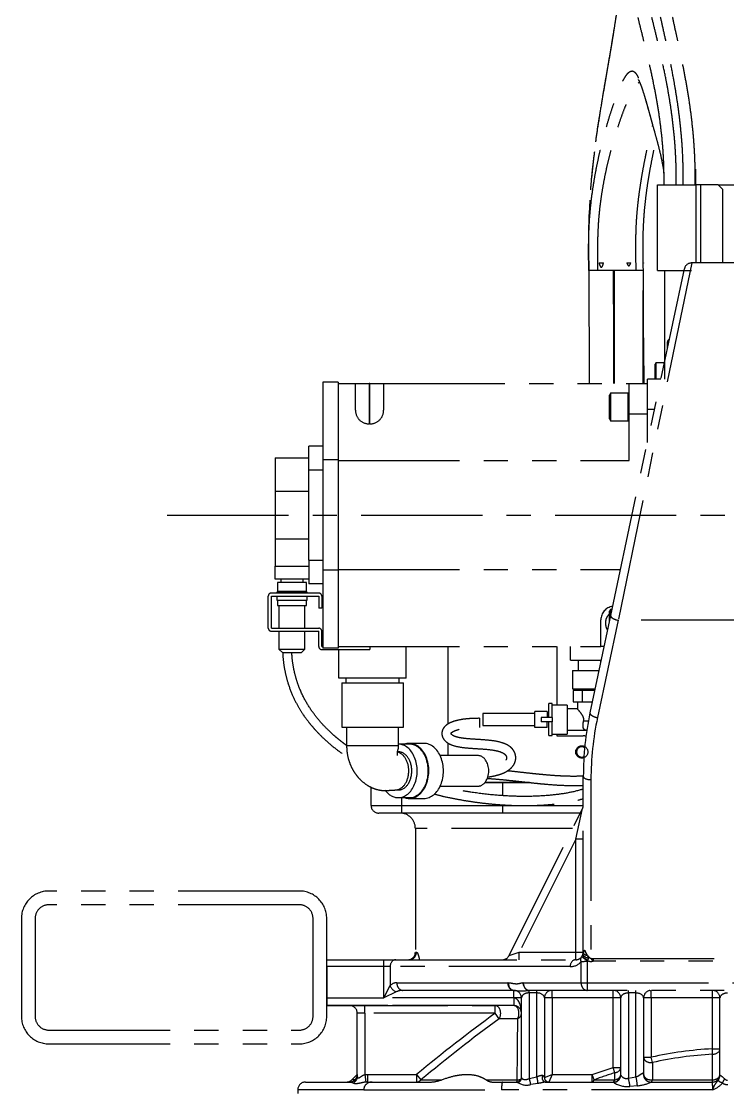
# Model space of a CAD drawing. Extents: x -2384 to 29887, y -2542 to 22350.
# Drawn here: x 4330 to 4793, y 1285 to 1986 of the extents above; entities that cross this region are included whole.
import ezdxf

# ---------------------------------------------------------------- set-up
doc = ezdxf.new("R2010")
doc.units = 0
doc.header["$LTSCALE"] = 63.5
doc.header["$MEASUREMENT"] = 0
doc.linetypes.add('CENTER', pattern=[2, 1.25, -0.25, 0.25, -0.25])
doc.linetypes.add('PHANTOM', pattern=[2.5, 1.25, -0.25, 0.25, -0.25, 0.25, -0.25])
doc.layers.add('2', color=2, linetype='CENTER')
doc.layers.add('4', color=6, linetype='PHANTOM')

# ---------------------------------------------------------------- blocks, each defined once
blk = doc.blocks.new('r2000ibSolutionArm-ev')
at = {"layer": '2'}
blk.add_line((-369.49, 670), (524.32, 670), dxfattribs=at)
at = {"layer": '4'}
for p, q in [((-48.4, 830), (-48.4, 886)), ((-48.4, 886), (-23.2, 886)), ((-23.2, 835), (-23.2, 886)), ((-20, 886), (-23.2, 886)), ((-8.7, 886), (-20, 886)), ((-20, 835), (-20, 886)), ((-5.7, 883), (-8.7, 886)), ((-8.7, 886), (15.3, 886)), ((-5.7, 835), (-5.7, 883)), ((-86.7, 835), (-83.77, 835)), ((-25.95, 835), (-74.18, 601.18)), ((-68.51, 835), (-65.95, 835)), ((-25, 835), (-25.95, 835)), ((20.19, 835), (-25, 835)), ((26, 835), (-20, 835)), ((-87.41, 830), (-93.41, 830)), ((-62.41, 830), (-87.41, 830)), ((-79.07, 604.31), (-30.84, 831.04)), ((-57.67, 830), (-62.41, 830)), ((-48.4, 830), (-26.14, 830)), ((-42, 783), (-42, 778.58)), ((-49.5, 769.5), (-50, 768.63)), ((-50, 759), (-50, 768.63)), ((-43.93, 769.5), (-49.5, 769.5)), ((-49.5, 769.5), (-49.5, 759)), ((-267.5, 757), (-267.5, 706.04)), ((-257.5, 757), (-267.5, 757)), ((-257.5, 757), (-257.5, 706.04)), ((-55, 739), (-55, 759)), ((-46.17, 759), (-55, 759)), ((-257.5, 756), (-246.25, 756)), ((-246.25, 756), (-237.25, 756)), ((-246.25, 738.62), (-246.25, 756)), ((-236.75, 756), (-237.25, 756)), ((-237.25, 756), (-237.25, 729.62)), ((-236.75, 756), (-227.75, 756)), ((-236.75, 729.62), (-236.75, 756)), ((-227.75, 756), (-67, 756)), ((-227.75, 756), (-227.75, 738.62)), ((-79.1, 749.71), (-79.8, 748.5)), ((-67.8, 749.71), (-79.1, 749.71)), ((-79.1, 749.71), (-79.1, 731.71)), ((-67, 749.71), (-67.8, 749.71)), ((-67.8, 749.71), (-67.8, 731.71)), ((-67.8, 749.71), (-67.8, 731.71)), ((-67, 736), (-67, 756)), ((-67, 756), (-55, 756)), ((-79.8, 732.92), (-79.8, 748.5)), ((-67, 705.62), (-67, 736)), ((-55, 736), (-67, 736)), ((-55, 717.46), (-55, 739)), ((-50.42, 739), (-55, 739)), ((-236.75, 729.62), (-237.25, 729.62)), ((-79.8, 732.92), (-79.1, 731.71)), ((-79.1, 731.71), (-67.8, 731.71)), ((-67.8, 731.71), (-67, 731.71)), ((-276.8, 699.5), (-276.8, 715)), ((-267.5, 715), (-276.8, 715)), ((-298.8, 707.5), (-298.8, 685.53)), ((-298.8, 707.5), (-276.8, 707.5)), ((-257.5, 706.04), (-267.5, 706.04)), ((-267.5, 706.04), (-267.5, 633.96)), ((-257.5, 706.04), (-257.5, 633.96)), ((-257.5, 705.62), (-67, 705.62)), ((-276.8, 640.5), (-276.8, 699.5)), ((-276.8, 699.5), (-267.5, 699.5)), ((-298.8, 685.53), (-298.8, 654.47)), ((-298.8, 685.53), (-276.8, 685.53)), ((-298.8, 654.47), (-298.8, 636.5)), ((-298.8, 654.47), (-276.8, 654.47)), ((-276.8, 640.5), (-276.8, 625)), ((-276.8, 640.5), (-267.5, 640.5)), ((-298.8, 628), (-298.8, 636.5)), ((-298.8, 636.5), (-276.8, 636.5)), ((-257.5, 633.96), (-267.5, 633.96)), ((-267.5, 633.96), (-267.5, 583)), ((-257.5, 634.38), (-72.67, 634.38)), ((-257.5, 633.96), (-257.5, 583)), ((-276.8, 628), (-298.8, 628)), ((-278.3, 625.8), (-297.3, 625.8)), ((-297.3, 625.8), (-297.3, 620)), ((-295.2, 628), (-295.2, 625.8)), ((-280.4, 625.8), (-280.4, 628)), ((-278.3, 620), (-278.3, 625.8)), ((-267.5, 625), (-276.8, 625)), ((-303.3, 596), (-303.3, 617)), ((-301.3, 619), (-270.3, 619)), ((-301.3, 617), (-270.3, 617)), ((-301.3, 596), (-301.3, 617)), ((-297.45, 619.85), (-297.8, 619)), ((-297.8, 617), (-297.8, 614.3)), ((-297.45, 619.85), (-278.15, 619.85)), ((-278.3, 620), (-297.3, 620)), ((-277.8, 619), (-278.15, 619.85)), ((-277.8, 614.3), (-277.8, 617)), ((-270.3, 617), (-270.3, 609)), ((-268.3, 617), (-268.3, 609)), ((-297.8, 614.3), (-277.8, 614.3)), ((-297.3, 614.3), (-297.3, 610.8)), ((-297.3, 610.8), (-278.3, 610.8)), ((-296.3, 610.8), (-296.3, 596)), ((-279.3, 596), (-279.3, 610.8)), ((-278.3, 610.8), (-278.3, 614.3)), ((-268.3, 609), (-270.3, 609)), ((-92.62, 540.57), (-79.07, 604.31)), ((-79.1, 608.29), (-79.8, 607.08)), ((-79.8, 600.87), (-79.8, 607.08)), ((-78.22, 608.29), (-79.1, 608.29)), ((-79.1, 608.29), (-79.1, 604.16)), ((-301.3, 596), (-270.3, 596)), ((-74.18, 601.18), (-87.73, 537.45)), ((-85.5, 584), (-85.5, 601.38)), ((20.19, 601.18), (-74.18, 601.18)), ((-301.3, 594), (-270.3, 594)), ((-296.3, 594), (-296.3, 582.3)), ((-279.3, 582.3), (-279.3, 594)), ((-270.3, 584), (-270.3, 594)), ((-268.3, 584), (-268.3, 594)), ((-296.3, 582.3), (-279.3, 582.3)), ((-296.3, 582.3), (-293.8, 579.8)), ((-281.8, 579.8), (-279.3, 582.3)), ((-268.3, 584), (-267.5, 584)), ((-268.3, 582), (-236.83, 582)), ((-257.5, 583), (-267.5, 583)), ((-257.5, 584), (-85.5, 584)), ((-257, 563.3), (-257, 582)), ((-236.83, 584), (-236.83, 582)), ((-213, 563.3), (-213, 584)), ((-185.62, 584), (-185.62, 533.3)), ((-114.38, 584), (-114.38, 545.7)), ((-105.5, 575), (-105.5, 584)), ((-83.39, 584), (-85.5, 584)), ((-281.8, 579.8), (-293.8, 579.8)), ((-105.5, 575), (-85.3, 575)), ((-100.4, 575), (-100.4, 568.3)), ((-85.6, 573.6), (-85.3, 575)), ((-85.6, 573.6), (-85.6, 575)), ((-104, 568.3), (-86.73, 568.3)), ((-104, 568.3), (-104, 556.2)), ((-213, 563.3), (-257, 563.3)), ((-255.25, 560.3), (-214.75, 560.3)), ((-255.25, 560.3), (-255.25, 531.3)), ((-252.46, 563.3), (-252.46, 560.3)), ((-217.54, 560.3), (-217.54, 563.3)), ((-214.75, 531.3), (-214.75, 560.3)), ((-104, 556.2), (-89.3, 556.2)), ((-97.8, 555.2), (-103.6, 555.2)), ((-103.6, 555.2), (-103.6, 547.8)), ((-98.9, 556.2), (-98.9, 555.2)), ((-89.51, 555.2), (-97.8, 555.2)), ((-97.8, 555.2), (-97.8, 547.8)), ((-119.5, 537.6), (-119.5, 546.6)), ((-117.5, 546.6), (-119.5, 546.6)), ((-117.5, 537.6), (-117.5, 546.6)), ((-103.6, 547.8), (-97.8, 547.8)), ((-100.9, 547.8), (-100.9, 543.2)), ((-97.8, 547.8), (-91.09, 547.8)), ((-162.7, 540.2), (-162.7, 532.2)), ((-128.7, 540.2), (-162.7, 540.2)), ((-120.7, 541.4), (-128.7, 541.4)), ((-128.7, 531), (-128.7, 541.4)), ((-120.7, 541.4), (-120.7, 537.6)), ((-107.5, 545.7), (-117.5, 545.7)), ((-107.5, 545.7), (-107.5, 526.7)), ((-100.9, 543.2), (-107.5, 543.2)), ((-165, 537), (-165, 531)), ((-162.7, 532.2), (-128.7, 532.2)), ((-117.5, 537.6), (-124.7, 537.6)), ((-124.7, 537.6), (-124.7, 534.8)), ((-117.5, 534.8), (-124.7, 534.8)), ((-120.7, 531), (-120.7, 534.8)), ((-119.5, 525.8), (-119.5, 534.8)), ((-117.5, 537.6), (-117.5, 534.8)), ((-117.5, 525.8), (-117.5, 534.8)), ((-93.69, 535.2), (-96.8, 535.2)), ((-255.25, 531.3), (-214.75, 531.3)), ((-252, 531.3), (-252, 519.1)), ((-218, 519.1), (-218, 531.3)), ((-120.7, 531), (-128.7, 531)), ((-119.5, 525.8), (-117.5, 525.8)), ((-117.5, 526.7), (-107.5, 526.7)), ((-114.38, 526.7), (-114.38, 525.5)), ((-114.38, 525.5), (-97, 525.5)), ((-107.5, 529.2), (-94.9, 529.2)), ((-94.7, 529.2), (-94.9, 529.2)), ((-218, 519.1), (-252, 519.1)), ((-210.89, 520.1), (-218, 520.1)), ((-201.34, 520.6), (-210.89, 520.6)), ((-185.62, 520.85), (-185.62, 512.6)), ((-218.17, 515.1), (-218.63, 515.1)), ((-165.99, 512.6), (-190.76, 512.6)), ((-97, 490), (-97, 498.97)), ((-97, 384), (-97, 498.97)), ((-236, 480), (-236, 491.93)), ((-190.76, 492.6), (-165.99, 492.6)), ((-150, 495), (-161.39, 495)), ((-161.39, 495), (-132.35, 495)), ((-150, 495), (-150, 486.49)), ((-132.28, 495), (-150, 495)), ((-92, 496.88), (-92, 379.99)), ((-220.15, 490.1), (-218.17, 490.1)), ((-218.17, 485.1), (-210.89, 485.1)), ((-216, 485.1), (-216, 480)), ((-210.89, 484.6), (-201.34, 484.6)), ((-236, 480), (-216, 480)), ((-216, 480), (-150, 480)), ((-216, 480), (-216, 475)), ((-150, 480.39), (-150, 480)), ((-150, 480), (-141.65, 480)), ((-150, 480), (-150, 475)), ((-145.62, 381.76), (-97.53, 477.94)), ((-129.98, 480), (-97, 480)), ((-102, 457.82), (-97.53, 477.94)), ((-216, 475), (-231, 475)), ((-150, 475), (-216, 475)), ((-99, 475), (-150, 475)), ((-207, 465), (-207, 384)), ((-104, 465), (-207, 465)), ((-102, 457.82), (-138.91, 384)), ((-102, 384), (-102, 457.82)), ((-97, 457.82), (-102, 457.82)), ((-283, 424), (-447, 424)), ((-283, 415), (-447, 415)), ((-465, 406), (-465, 342)), ((-456, 406), (-456, 342)), ((-274, 342), (-274, 406)), ((-265, 342), (-265, 406)), ((-265, 379), (-225, 379)), ((-265, 379), (-227.54, 379)), ((-265, 374.5), (-265, 379)), ((-227.54, 379), (-219.87, 379)), ((-227.54, 374.5), (-227.54, 379)), ((-219.87, 379), (-102, 379)), ((-207, 384), (-206.25, 384)), ((-145.62, 381.76), (-138.91, 384)), ((-138.91, 384), (-102, 384)), ((-138.91, 379), (-138.91, 384)), ((-102, 379), (-102, 384)), ((-102, 384), (-97, 384)), ((-94.46, 378.22), (-98.03, 380.96)), ((-94.24, 378.52), (-97.92, 381.11)), ((-97.23, 382.5), (-97.01, 383.61)), ((-94.57, 381.85), (-93.66, 379.96)), ((-94.46, 378.22), (-94.46, 364)), ((-93.66, 379.96), (-93.23, 380.67)), ((-90.65, 379.79), (83, 379.79)), ((-90.65, 379.79), (-90.65, 378.13)), ((-227.54, 374.5), (-265, 374.5)), ((-265, 374.5), (-265, 354)), ((-223.5, 374.5), (-227.54, 374.5)), ((-227.54, 354), (-227.54, 374.5)), ((-223.5, 374.5), (-223.5, 362.07)), ((-105.63, 374.5), (-223.5, 374.5)), ((-98.5, 364), (-98.5, 377.73)), ((83, 378.13), (-90.65, 378.13)), ((-227.54, 354), (-223.5, 362.07)), ((-219.47, 358.04), (-227.54, 354)), ((-219.18, 364), (-146.54, 364)), ((-142.5, 359), (-215.15, 359)), ((-142.5, 354), (-142.5, 359)), ((-136.35, 364), (-98.5, 364)), ((-132.5, 357.31), (-132.5, 359)), ((-132.5, 357.31), (-132.5, 301.31)), ((-127.5, 357.31), (-132.5, 357.31)), ((-94.46, 359), (-132.31, 359)), ((-127.5, 357.31), (-127.5, 359)), ((-127.5, 302.51), (-127.5, 357.31)), ((-117.5, 354), (-117.5, 359)), ((-98.5, 364), (-94.46, 364)), ((-94.46, 364), (90.57, 364)), ((-94.46, 364), (-94.46, 359)), ((90.57, 359), (-94.46, 359)), ((-77.5, 354), (-77.5, 359)), ((-67.5, 357.27), (-67.5, 359)), ((-67.5, 357.27), (-67.5, 301.57)), ((-62.5, 357.27), (-67.5, 357.27)), ((-62.5, 357.27), (-62.5, 359)), ((-62.5, 302.39), (-62.5, 357.27)), ((-52.5, 354), (-52.5, 359)), ((-12.5, 354), (-12.5, 359)), ((-265, 354), (-227.54, 354)), ((-265, 354), (-265, 349)), ((-142.5, 354), (-227.54, 354)), ((-137.5, 354), (-142.5, 354)), ((-142.5, 354), (-142.5, 349)), ((-137.5, 301.67), (-137.5, 354)), ((-122.5, 354), (-122.5, 302)), ((-117.5, 354), (-122.5, 354)), ((-117.5, 354), (-117.5, 304)), ((-77.5, 354), (-117.5, 354)), ((-77.5, 308.62), (-77.5, 354)), ((-72.5, 354), (-77.5, 354)), ((-72.5, 303.5), (-72.5, 354)), ((-57.5, 354), (-57.5, 304)), ((-52.5, 354), (-57.5, 354)), ((-52.5, 354), (-52.5, 315.28)), ((-12.5, 354), (-52.5, 354)), ((-12.5, 320.74), (-12.5, 354)), ((-7.5, 354), (-12.5, 354)), ((-7.5, 303.56), (-7.5, 354)), ((-265, 349), (-137.5, 349)), ((-235, 349), (-265, 349)), ((-142.5, 349), (-265, 349)), ((-245, 302.59), (-245, 344)), ((-240, 344), (-245, 344)), ((-240, 344), (-240, 349)), ((-240, 344), (-240, 303.9)), ((-154.76, 344), (-240, 344)), ((-225, 349), (-235, 349)), ((-225, 349), (-235, 349)), ((-154.76, 344), (-154.76, 349)), ((-152.18, 340.46), (-154.76, 344)), ((-140.12, 340.46), (-152.18, 340.46)), ((-447, 333), (-283, 333)), ((-447, 324), (-283, 324)), ((-57.5, 315.28), (-52.5, 315.28)), ((-51.73, 311.74), (-52.5, 315.28)), ((-12.5, 320.74), (-7.5, 320.74)), ((-12.31, 317.2), (-12.5, 320.74)), ((-91.19, 304), (-77.5, 308.62)), ((-77.5, 308.62), (-72.5, 308.62)), ((-76.39, 305.09), (-77.5, 308.62)), ((-245, 304), (-248.54, 300.46)), ((-245, 303.99), (-245, 302.59)), ((-240, 303.9), (-238.36, 304)), ((-240, 303.9), (-239.4, 298.95)), ((-238.36, 304), (-238.36, 299)), ((-238.36, 304), (-206.19, 304)), ((-206.19, 304), (-206.19, 299)), ((-206.19, 304), (-203.3, 300.46)), ((-137.5, 302), (-137.5, 301.67)), ((-132.5, 301.31), (-127.5, 302.51)), ((-122.5, 302), (-117.5, 304)), ((-117.5, 304), (-119.5, 299)), ((-117.5, 304), (-91.19, 304)), ((-91.19, 299), (-91.19, 304)), ((-89.91, 300.46), (-91.19, 304)), ((-76.41, 300.46), (-76.39, 305.09)), ((-67.5, 301.57), (-62.5, 302.39)), ((-7.5, 304), (-7.5, 303.85)), ((-279, 299), (-249.95, 299)), ((-249.77, 298.99), (-249.95, 299)), ((-247.75, 298.29), (-249.77, 298.99)), ((-246.83, 300.46), (-248.54, 300.46)), ((-238.36, 299), (-239.4, 298.95)), ((-238.36, 299), (-235.25, 299)), ((-235.25, 299), (-197.51, 299)), ((-203.3, 300.46), (-189.67, 300.46)), ((-160.61, 300.46), (-140.5, 300.46)), ((-156.62, 299), (-149.81, 299)), ((-149.99, 299), (-140.5, 299)), ((-140.07, 298.79), (-140.5, 299)), ((-126.72, 298.08), (-131.46, 297.33)), ((-121.56, 299), (-77.5, 299)), ((-89.91, 300.46), (-76.41, 300.46)), ((-77.07, 298.75), (-77.5, 299)), ((-61.57, 296.56), (-66.44, 296.15)), ((-52.5, 299), (-52.65, 299)), ((-52.65, 299), (-12.5, 299)), ((-51.76, 300.46), (-12.32, 300.46)), ((-240.8, 294), (-284, 294)), ((-284, 294), (-284, 291.51)), ((-240.8, 294), (-150.57, 294)), ((-12.28, 294), (-150.57, 294))]:
    blk.add_line(p, q, dxfattribs=at)
blk.add_circle((-98, 515), 4, dxfattribs=at)
for centre, radius, start, end in [((-25.95, 830), 5, 90.54021, 167.99222), ((-40, 783), 2, 109.27254, 180), ((-237.25, 738.62), 9, 180, 270), ((-236.75, 738.62), 9, 270, 0), ((-301.3, 617), 2, 90, 180), ((-301.3, 617), 0.002, 90, 180), ((-270.3, 617), 2, 0, 90), ((-270.3, 617), 0.002, 0, 90), ((-76.5, 601.38), 9, 98.2845, 180), ((-301.3, 596), 2, 180, 270), ((-301.3, 596), 0.002, 180, 270), ((-270.3, 594), 2, 0, 90), ((-270.3, 594), 0.002, 0, 90), ((-268.3, 584), 2, 180, 270), ((-268.3, 584), 0.002, 180, 270), ((103, 498.97), 200, 167.99222, 180), ((103, 496.88), 195, 167.99222, 180), ((-97, 516.5), 9, 78.36486, 90), ((-98, 515), 3.4, 55.57813, 295.18582), ((-231, 480), 5, 180, 270), ((-102, 480.18), 5, 333.43495, 0), ((-217, 465), 10, 0, 90), ((-447, 406), 18, 90, 180), ((-283, 406), 18, 0, 90), ((-447, 406), 9, 90, 180), ((-283, 406), 9, 0, 90), ((-94.76, 383.36), 2.27, 124.35644, 173.4557), ((-84.59, 389.14), 12.11, 198.85867, 224.42691), ((-81.86, 389.41), 14.79, 196.41324, 210.73708), ((-212, 384), 5, 270, 0), ((-150.09, 384), 5, 270, 333.43495), ((-102, 384), 5, 270, 318.67269), ((-126.48, 624.51), 248.36, 276.46975, 277.40764), ((-102, 384), 5, 318.67269, 322.50725), ((-102, 384), 5, 322.50725, 324.75342), ((-102, 384), 5, 324.75342, 342.52958), ((-102, 384), 5, 355.57298, 0), ((-102, 384), 9.5, 322.50725, 324.75342), ((-95.69, 379.94), 2.03, 315.4857, 0.68392), ((-90.66, 384.42), 4.62, 253.14794, 270.07858), ((-87.8, 381.6), 4.49, 200.96665, 230.65387), ((-105.63, 384), 9.5, 270, 318.67269), ((-146.54, 354), 10, 87.53351, 90), ((-142.5, 354), 5, 87.53351, 90), ((-142.5, 354), 5, 0, 87.53351), ((-137.4, 395.5), 36.83, 262.38421, 277.65036), ((-117.5, 354), 5, 90, 180), ((-77.5, 354), 5, 0, 90), ((-52.5, 354), 5, 101.23765, 180), ((-12.5, 354), 5, 75.52808, 79.86098), ((-12.5, 354), 5, 0, 77.83756), ((-250, 344), 5, 0, 90), ((552.01, -617.91), 1193.64, 126.30687, 129.43493), ((-142.5, 344), 5, 0, 90), ((-447, 342), 18, 180, 270), ((-447, 342), 9, 180, 270), ((-283, 342), 18, 270, 0), ((-283, 342), 9, 270, 0), ((574.74, -641.28), 1221.57, 126.51748, 129.56247), ((12155.81, 204.58), 12296.69, 179.36683, 179.553216), ((1.17, 71.41), 249.7, 93.13716, 102.41061), ((1.16, 74.98), 242.6, 93.18303, 102.59186), ((-140.5, 302), 3, 270, 0), ((-119.5, 302), 3, 180, 270), ((22.32, -5.64), 326.03, 107.62483, 110.13496), ((-77.5, 304), 5, 270, 0), ((-52.5, 304), 5, 180, 270), ((-12.5, 304), 5, 270, 0), ((-13.46, 303.87), 5.96, 344.18039, 359.80817), ((-27.97, 274.99), 35.15, 47.82306, 54.3831), ((-279, 294), 5, 90, 180), ((-252.07, 304), 5, 270, 315), ((-249.89, 303.68), 4.68, 269.41025, 321.79593), ((-235.55, 293.75), 5.26, 86.71934, 177.3002), ((-197.63, 321.37), 22.37, 270.31748, 290.84729), ((-155.97, 306.94), 7.97, 234.37716, 265.29279), ((-134.14, 307.63), 10.65, 236.14051, 284.58762), ((-68.38, 311.26), 15.23, 235.20845, 277.30598), ((-63.49, 321.09), 24.6, 274.4793, 296.14069), ((-40.66, 295.28), 28.4, 357.42262, 7.53068), ((-16.69, 307.2), 13.92, 288.43691, 320.41809), ((-2.46, 303.95), 6.62, 238.04674, 269.96701), ((-2.45, 302.97), 2.73, 225.21304, 268.93212)]:
    blk.add_arc(centre, radius, start, end, dxfattribs=at)
for centre, major_axis, ratio, start_param, end_param in [((-74.18, 603.26), (-4.89, 1.04), 0.409513, 0, 1.65768), ((-87.73, 539.53), (-4.89, 1.04), 0.409513, 0, 1.65768), ((-218.17, 502.6), (0, -17.5), 0.707107, 0, 3.141593), ((-210.89, 502.6), (0, -18), 0.707107, 0, 3.377844), ((-210.89, 502.6), (0, -17.5), 0.707107, 0, 3.141593), ((-201.34, 502.6), (0, -18), 0.707107, 0, 3.141593), ((-220.15, 502.6), (0, 12.5), 0.707107, 3.137027, 6.112496), ((-218.17, 502.6), (0, 12.5), 0.707107, 3.141593, 6.283185), ((-165.99, 502.6), (0, 10), 0.707107, 3.141593, 6.283185), ((-92, 498.97), (-5, 0), 0.417095, 0, 1.570796), ((-218.17, 502.6), (0, -17.5), 0.707107, 5.521524, 6.283185), ((-210.89, 502.6), (0, -18), 0.707107, 6.046934, 6.283185), ((-92, 384), (-5, 0), 0.417095, 5.653719, 6.283185), ((-219.87, 374.5), (0, -4.5), 0.807138, 3.141593, 4.712389), ((-211.19, 384), (0, 5), 0.986907, 3.141593, 4.712389), ((-102, 374.5), (0, -4.5), 0.807138, 3.141593, 4.712389), ((-94.87, 377.73), (3.38, -2.97), 0.670127, 3.141593, 4.061216), ((-92.94, 381.15), (4.29, -1.35), 0.300235, 3.141593, 4.638355), ((-92.53, 383.27), (4.49, -0.35), 0.386368, 3.141593, 4.270875), ((-92, 401.88), (0, 23.98), 0.417095, 2.915514, 3.276704), ((-92, 401.88), (0, 21.89), 0.228416, 2.892793, 3.141593), ((-219.18, 354), (0, -10), 0.731429, 3.141593, 3.773102), ((-219.47, 362.07), (-3.54, 3.54), 0.695052, 0.963399, 2.178194), ((-215.15, 354), (7.31, 0), 0.683594, 1.570796, 2.202305), ((-215.15, 364), (0, 5), 0.807138, 1.570796, 3.141593), ((-142.5, 364), (0, 5), 0.807138, 1.570796, 3.141593), ((-142.07, 363.99), (0.22, 5), 0.806877, 1.605539, 3.141593), ((-132.5, 354), (5, 0), 0.662035, 1.570796, 3.141593), ((-136.35, 354), (0, -10), 0.731429, 3.141593, 3.167516), ((-132.5, 364), (-0.18, 5), 0.806961, 1.542198, 3.097691), ((-132.31, 364), (0, 5), 0.807138, 1.570796, 3.141593), ((-127.5, 354), (5, 0), 0.662035, 0, 1.570796), ((-94.46, 364), (0, 5), 0.807138, 1.570796, 3.141593), ((-67.5, 354), (5, 0), 0.654931, 1.570796, 3.141593), ((-62.5, 354), (5, 0), 0.654931, 0, 1.570796), ((-54.45, 363.81), (-0.97, 4.9), 0.974571, 3.141593, 3.22478), ((-2.5, 354), (5, 0), 0.647648, 1.570796, 3.141593), ((-142.5, 344), (0, 10), 0.5, 4.712389, 6.283185), ((-154.76, 344), (0, -5), 0.729732, 0.785398, 3.141593), ((-142.5, 344), (0, -5), 0.671945, 0.785398, 3.141593), ((-142.5, 344), (5, 0), 0.803611, 5.207508, 6.283185), ((-52.5, 315.28), (5, 0), 0.715663, 3.141593, 4.867177), ((-12.5, 320.74), (-5, 0), 0.707606, 1.608364, 3.141593), ((-77.5, 308.62), (-5, 0), 0.725112, 1.79411, 3.141593), ((-250, 302.59), (5, 0), 0.962129, 5.17987, 6.283185), ((-250, 303.99), (5, 0), 0.999741, 5.582043, 6.283185), ((-140.64, 302), (0, 3), 0.969397, 3.141593, 4.423836), ((-140.5, 301.67), (3, 0), 0.968203, 4.855637, 6.283185), ((-132.5, 299.33), (-0.8, 2.89), 0.230003, 3.887636, 5.404156), ((-127.5, 300.53), (-0.6, 2.94), 0.174126, 3.693702, 5.418178), ((-121.56, 302), (0, 3), 0.828555, 1.111491, 3.141593), ((-127.5, 302), (-5, 0), 0.397221, 3.141593, 3.875319), ((-77.5, 303.5), (-5, 0), 0.953176, 1.656977, 3.141593), ((-77.5, 304), (-5, 0), 0.724434, 1.789948, 3.141593), ((-67.5, 298.3), (0.87, -4.92), 0.149944, 1.09257, 2.271591), ((-62.5, 299.12), (0.75, -4.94), 0.128129, 1.007665, 2.275244), ((-52.65, 304), (0, -5), 0.991449, 4.599771, 6.283185), ((-62.5, 304), (-5, 0), 0.654931, 3.141593, 3.314037), ((-52.5, 304), (5, 0), 0.714902, 3.141593, 4.860199), ((-12.5, 304), (-5, 0), 0.707542, 1.605868, 3.141593), ((-12, 303.56), (-4.5, 0), 0.940288, 2.823495, 3.141593), ((-250, 303.99), (5, 0), 0.999741, 4.757886, 5.582043), ((-206.19, 304), (0, 5), 0.817988, 3.141593, 3.926991), ((-91.19, 304), (0, 5), 0.361746, 3.141593, 3.926991), ((-77.5, 304), (0, -5), 0.307453, 0, 0.785398), ((-52.5, 304), (0, 5), 0.208275, 3.141593, 3.926991), ((-12.5, 304), (0, -5), 0.049589, 0, 0.785398), ((-6.05, 298.34), (2.31, 3.86), 0.018008, 4.723156, 5.498267)]:
    blk.add_ellipse(centre, major_axis=major_axis, ratio=ratio, start_param=start_param, end_param=end_param, dxfattribs=at)
for points, knots in [([(-36.11, 886), (-36.12, 889.21), (-36.13, 895.82), (-36.48, 905.94), (-37.22, 916.33), (-38.31, 926.67), (-39.65, 936.7), (-41.2, 946.26), (-43.08, 956.37), (-45.26, 966.82), (-47.68, 977.42), (-50.04, 987.19), (-52.23, 996.18), (-54.19, 1004.41), (-55.89, 1011.77), (-57.42, 1018.55), (-58.73, 1024.54), (-59.81, 1029.64), (-60.66, 1033.7), (-61.32, 1036.87), (-61.83, 1039.24), (-62.21, 1040.87), (-62.51, 1041.94), (-62.65, 1041.99), (-62.72, 1042.02)], [0, 0, 0, 0, 0.035463, 0.073077, 0.112213, 0.152032, 0.191475, 0.23002, 0.267918, 0.318453, 0.367476, 0.415568, 0.464116, 0.512013, 0.55978, 0.607403, 0.659435, 0.709728, 0.758568, 0.806698, 0.854241, 0.901066, 0.947027, 1, 1, 1, 1]), ([(-31.59, 886), (-31.58, 889.25), (-31.57, 895.94), (-31.88, 906.19), (-32.57, 916.71), (-33.61, 927.18), (-34.89, 937.34), (-36.37, 947.01), (-38.16, 957.2), (-40.22, 967.73), (-42.5, 978.39), (-44.68, 988.18), (-46.68, 997.18), (-48.43, 1005.4), (-49.91, 1012.75), (-51.19, 1019.53), (-52.24, 1025.52), (-53.04, 1030.63), (-53.59, 1034.71), (-53.94, 1037.89), (-54.13, 1040.29), (-54.19, 1041.94), (-54.15, 1043.04), (-54.04, 1043.11), (-53.98, 1043.15)], [0, 0, 0, 0, 0.035843, 0.073902, 0.113516, 0.153805, 0.193664, 0.232548, 0.270711, 0.321492, 0.370628, 0.418681, 0.467052, 0.514716, 0.562244, 0.609641, 0.661451, 0.71156, 0.760258, 0.80828, 0.855753, 0.902545, 0.948513, 1, 1, 1, 1]), ([(-44.11, 886), (-44.12, 889.51), (-44.15, 896.73), (-44.64, 907.75), (-45.62, 918.91), (-46.98, 929.87), (-48.64, 940.35), (-50.59, 950.78), (-52.76, 961.05), (-55.09, 971.07), (-57.37, 980.34), (-59.51, 988.93), (-61.44, 996.79), (-63.12, 1003.84), (-64.63, 1010.32), (-65.95, 1016.06), (-67.06, 1020.95), (-67.95, 1024.85), (-68.65, 1027.89), (-69.22, 1030.16), (-69.66, 1031.72), (-70.06, 1032.75), (-70.39, 1033.01), (-70.68, 1032.28), (-70.95, 1030.67), (-71.24, 1028.22), (-71.61, 1024.96), (-72.1, 1020.87), (-72.76, 1015.88), (-73.58, 1009.92), (-74.59, 1003.01), (-75.79, 995.12), (-77.19, 986.27), (-78.81, 976.44), (-80.46, 966.69), (-82.1, 957.31), (-83.64, 948.48), (-85.24, 939.11), (-86.85, 929.16), (-88.44, 918.6), (-89.93, 907.37), (-91.18, 896.4), (-92.15, 885.83), (-92.86, 875.87), (-93.36, 865.79), (-93.56, 857.34), (-93.61, 850.66), (-93.61, 845.73), (-93.57, 841.03), (-93.52, 836.75), (-93.48, 834.03), (-93.46, 832.76), (-93.46, 832.73)], [0, 0, 0, 0, 0.017569, 0.036154, 0.055396, 0.074756, 0.093764, 0.112482, 0.133978, 0.154985, 0.175733, 0.196747, 0.217537, 0.238269, 0.258931, 0.28154, 0.303443, 0.324754, 0.345764, 0.366526, 0.386988, 0.407094, 0.434226, 0.460937, 0.487311, 0.513288, 0.539339, 0.565387, 0.591791, 0.618532, 0.645444, 0.67198, 0.698656, 0.725441, 0.75216, 0.771505, 0.790991, 0.81077, 0.830865, 0.85133, 0.872242, 0.893674, 0.91057, 0.927771, 0.944928, 0.961644, 0.970136, 0.978395, 0.986337, 0.993627, 0.999842, 1, 1, 1, 1]), ([(-23.73, 886), (-23.72, 887.63), (-23.67, 892.45), (-23.81, 900.59), (-24.25, 910.47), (-25.06, 920.47), (-26.13, 930.31), (-27.5, 940.39), (-29.14, 950.51), (-31, 960.56), (-32.9, 969.9), (-34.75, 978.54), (-36.66, 987.21), (-38.52, 995.78), (-40.2, 1004), (-41.57, 1011.2), (-42.66, 1017.4), (-43.45, 1022.43), (-43.88, 1025.53), (-44, 1026.72), (-44.02, 1026.86)], [0, 0, 0, 0, 0.025107, 0.073923, 0.125165, 0.177993, 0.231138, 0.283318, 0.344472, 0.404551, 0.463364, 0.520337, 0.576821, 0.647548, 0.717301, 0.787431, 0.856851, 0.924609, 0.99063, 1, 1, 1, 1]), ([(-74.81, 1001.63), (-74.97, 1000.53), (-75.43, 997.44), (-76.31, 991.78), (-77.54, 984.05), (-79.01, 975.15), (-80.71, 965.12), (-82.51, 954.81), (-84.37, 944.07), (-86.26, 932.61), (-87.98, 921.29), (-89.47, 910.26), (-90.72, 899.68), (-91.82, 888.46), (-92.55, 878.7), (-93, 870.7), (-93.26, 864.68), (-93.43, 858.74), (-93.53, 852.92), (-93.57, 847.28), (-93.56, 841.92), (-93.52, 837.06), (-93.48, 834.02), (-93.46, 832.63)], [0, 0, 0, 0, 0.03281, 0.092332, 0.150157, 0.224307, 0.294653, 0.361379, 0.426969, 0.494297, 0.563637, 0.617205, 0.672304, 0.729084, 0.787524, 0.816913, 0.846024, 0.874628, 0.90258, 0.929724, 0.955826, 0.979808, 1, 1, 1, 1]), ([(-93.41, 830), (-93.46, 833.38), (-93.56, 840.16), (-93.5, 850.36), (-93.15, 860.53), (-92.39, 870.45), (-91.29, 879.91), (-89.95, 888.83), (-88.42, 897.18), (-86.76, 905.01), (-84.84, 913.02), (-82.71, 921.03), (-80.43, 928.81), (-78.26, 935.69), (-76.23, 941.68), (-74.34, 946.78), (-72.58, 951.03), (-70.88, 954.58), (-69.25, 957.35), (-67.7, 959.29), (-66.28, 960.38), (-64.97, 960.69), (-63.75, 960.24), (-62.57, 959.02), (-61.49, 957.19), (-60.47, 954.93), (-59.5, 952.39), (-58.49, 949.37), (-57.41, 945.88), (-56.26, 941.94), (-55.05, 937.64), (-53.77, 933.01), (-52.41, 928.07), (-50.99, 922.91), (-49.48, 917.48), (-48, 912.05), (-46.65, 906.73), (-45.55, 901.75), (-44.69, 897.13), (-44.26, 893.69), (-44.18, 891.79), (-44.16, 891.33)], [0, 0, 0, 0, 0.026883, 0.05395, 0.080957, 0.107837, 0.13453, 0.160522, 0.1863, 0.211878, 0.237256, 0.269905, 0.302206, 0.334121, 0.365732, 0.397199, 0.428614, 0.459963, 0.494989, 0.530104, 0.565415, 0.600602, 0.635227, 0.669226, 0.702665, 0.728426, 0.753567, 0.77802, 0.801838, 0.825061, 0.847204, 0.867825, 0.887161, 0.906215, 0.924327, 0.942112, 0.958111, 0.972433, 0.984901, 0.996362, 1, 1, 1, 1]), ([(-87.41, 830), (-87.46, 833.45), (-87.56, 840.15), (-87.48, 850.03), (-87.13, 859.56), (-86.37, 868.75), (-85.29, 877.51), (-83.96, 885.82), (-82.44, 893.65), (-80.78, 901.04), (-78.86, 908.64), (-76.69, 916.29), (-74.36, 923.74), (-72.12, 930.35), (-70.01, 936.08), (-68.01, 940.97), (-66.14, 945.02), (-64.21, 948.63), (-62.25, 951.4), (-60.85, 952.94), (-60.2, 953.23), (-60.15, 953.25)], [0, 0, 0, 0, 0.052436, 0.10172, 0.149874, 0.197309, 0.244522, 0.290885, 0.337235, 0.38355, 0.429782, 0.489623, 0.549187, 0.60812, 0.666465, 0.724596, 0.78272, 0.840795, 0.91661, 0.992986, 1, 1, 1, 1]), ([(-60.99, 954.93), (-60.99, 954.92), (-60.99, 954.91), (-60.87, 954.71), (-60.6, 954.22), (-60.03, 953.06), (-59.17, 950.94), (-58.15, 948.01), (-57.06, 944.53), (-55.95, 940.73), (-54.89, 936.96), (-53.69, 932.66), (-52.59, 928.7), (-51.84, 925.99), (-51.58, 925.06)], [0, 0, 0, 0, 0.03478, 0.082072, 0.131525, 0.236546, 0.350022, 0.47141, 0.599824, 0.689111, 0.779561, 0.86822, 0.954902, 1, 1, 1, 1]), ([(-62.41, 830), (-62.46, 832.59), (-62.54, 837.45), (-62.6, 844.5), (-62.57, 851.07), (-62.41, 857.39), (-62.09, 863.52), (-61.62, 869.49), (-60.94, 876.06), (-60.02, 883.17), (-58.84, 890.7), (-57.56, 897.9), (-56.06, 905.43), (-54.39, 913.09), (-52.82, 919.9), (-51.93, 923.6), (-51.58, 925.06)], [0, 0, 0, 0, 0.069017, 0.129982, 0.187824, 0.244012, 0.299097, 0.353869, 0.40904, 0.485895, 0.563813, 0.642646, 0.722225, 0.826435, 0.931309, 1, 1, 1, 1]), ([(-57.67, 830), (-57.71, 831.97), (-57.77, 835.62), (-57.83, 840.77), (-57.85, 845.32), (-57.83, 849.53), (-57.76, 854.05), (-57.6, 859.16), (-57.26, 864.95), (-56.76, 871.07), (-56.07, 877.52), (-55.18, 884.25), (-54.11, 891.2), (-52.86, 898.3), (-51.47, 905.38), (-50.19, 911.41), (-49.41, 914.86), (-49.12, 916.17)], [0, 0, 0, 0, 0.060988, 0.113277, 0.159561, 0.201564, 0.24362, 0.299919, 0.360553, 0.426059, 0.497128, 0.574081, 0.657011, 0.745983, 0.841014, 0.939782, 1, 1, 1, 1]), ([(-23.64, 896.39), (-23.63, 896.09), (-23.52, 892.64), (-23.55, 889.17), (-23.58, 886)], [0, 0, 0, 0, 0.087939, 1, 1, 1, 1]), ([(-23.52, 890.53), (-23.54, 891.62), (-23.58, 893.8), (-23.61, 895.53), (-23.62, 896.39)], [0, 0, 0, 0, 0.499917, 1, 1, 1, 1]), ([(-23.57, 886), (-23.56, 886.3), (-23.5, 887.44), (-23.5, 888.59), (-23.5, 889.44)], [0, 0, 0, 0, 0.258466, 1, 1, 1, 1]), ([(-23.52, 890.53), (-23.52, 890.44), (-23.47, 888.93), (-23.49, 887.41), (-23.5, 886)], [0, 0, 0, 0, 0.064513, 1, 1, 1, 1]), ([(-93.5, 836.94), (-93.49, 835.83), (-93.46, 833.51), (-93.36, 831.2), (-93.31, 830)], [0, 0, 0, 0, 0.480881, 1, 1, 1, 1]), ([(-86.7, 835), (-86.53, 834.34), (-86.32, 833.49), (-85.87, 832.62), (-85.63, 832.33), (-85.45, 832.2), (-85.28, 832.15), (-85.12, 832.16), (-84.93, 832.24), (-84.62, 832.55), (-84.16, 833.48), (-83.93, 834.37), (-83.77, 835)], [0, 0, 0, 0, 0.304238, 0.394358, 0.436322, 0.470307, 0.492714, 0.515236, 0.541094, 0.583794, 0.709581, 1, 1, 1, 1]), ([(-68.51, 835), (-68.38, 834.62), (-68.18, 834.06), (-67.82, 833.48), (-67.56, 833.24), (-67.37, 833.15), (-67.19, 833.13), (-67, 833.18), (-66.76, 833.35), (-66.32, 833.93), (-66.11, 834.54), (-65.95, 835)], [0, 0, 0, 0, 0.253478, 0.380619, 0.427946, 0.475728, 0.509499, 0.543234, 0.594358, 0.693186, 1, 1, 1, 1]), ([(-57.69, 835), (-57.69, 835), (-57.69, 835), (-57.69, 835), (-57.69, 835)], [0, 0, 0, 0, 0.5, 1, 1, 1, 1]), ([(-57.69, 835), (-57.69, 834.97), (-57.68, 834.91), (-57.68, 834.85), (-57.68, 834.83), (-57.68, 834.83), (-57.68, 834.87), (-57.68, 834.93), (-57.69, 834.98), (-57.69, 835)], [0, 0, 0, 0, 0.177239, 0.35584, 0.461708, 0.568089, 0.689782, 0.890763, 1, 1, 1, 1]), ([(-93.33, 830), (-93.33, 825.57), (-93.33, 815.47), (-93.3, 800.11), (-93.25, 784.36), (-93.17, 769.86), (-93.11, 760.55), (-93.07, 756.07), (-93.07, 756)], [0, 0, 0, 0, 0.179517, 0.409544, 0.62249, 0.818348, 0.997123, 1, 1, 1, 1]), ([(-76.94, 756), (-76.95, 756.98), (-76.99, 762.32), (-77.03, 772.32), (-77.09, 786.4), (-77.12, 801.57), (-77.13, 816.23), (-77.13, 825.84), (-77.13, 830)], [0, 0, 0, 0, 0.039749, 0.21637, 0.405654, 0.610607, 0.831236, 1, 1, 1, 1]), ([(-76.86, 776.16), (-76.9, 779.74), (-76.98, 788.3), (-77.06, 802.19), (-77.12, 816.56), (-77.12, 825.95), (-77.13, 830)], [0, 0, 0, 0, 0.199384, 0.476661, 0.774463, 1, 1, 1, 1]), ([(-76.83, 789.56), (-76.87, 791.69), (-77.12, 805.17), (-77.12, 818.65), (-77.11, 830)], [0, 0, 0, 0, 0.15833, 1, 1, 1, 1]), ([(-76.79, 830), (-76.79, 825.35), (-76.79, 814.77), (-76.82, 798.68), (-76.85, 782.12), (-76.88, 768.03), (-76.89, 759.45), (-76.9, 756)], [0, 0, 0, 0, 0.18864, 0.428635, 0.652414, 0.859976, 1, 1, 1, 1]), ([(-57.86, 756), (-57.84, 760.11), (-57.81, 769.24), (-57.77, 783.75), (-57.73, 799.88), (-57.69, 815.42), (-57.69, 825.58), (-57.69, 830)], [0, 0, 0, 0, 0.166525, 0.370132, 0.588173, 0.820652, 1, 1, 1, 1]), ([(-57.47, 756), (-57.47, 756.35), (-57.51, 761.21), (-57.56, 770.93), (-57.63, 785.49), (-57.66, 801.08), (-57.68, 816.03), (-57.68, 825.78), (-57.68, 830)], [0, 0, 0, 0, 0.014244, 0.19717, 0.393942, 0.60458, 0.829111, 1, 1, 1, 1]), ([(-57.05, 756), (-57.09, 758.25), (-57.22, 764.71), (-57.37, 775.64), (-57.51, 789.11), (-57.61, 803.51), (-57.67, 817.26), (-57.67, 826.2), (-57.68, 830)], [0, 0, 0, 0, 0.09137, 0.261864, 0.442969, 0.6376, 0.845771, 1, 1, 1, 1]), ([(-79.82, 605.09), (-80.26, 604.8), (-80.66, 604.46), (-81.52, 603.42), (-81.9, 602.66), (-82.39, 601.03), (-82.5, 600.15), (-82.5, 598.41), (-82.38, 597.53), (-81.92, 596), (-81.6, 595.32), (-81.17, 594.74)], [0.1700484, 0.1700484, 0.1700484, 0.1700484, 0.25, 0.25, 0.375, 0.375, 0.5, 0.5, 0.625, 0.625, 0.7360203, 0.7360203, 0.7360203, 0.7360203]), ([(-293.86, 579.79), (-293.8, 578.26), (-293.54, 574.32), (-292.51, 567.73), (-290.52, 559.89), (-287.65, 552.19), (-284, 545), (-280.39, 539.26), (-277.09, 534.78), (-274.25, 531.34), (-270.71, 527.4), (-265.73, 522.48), (-258.8, 516.67), (-253.66, 513.01), (-250.99, 511.25)], [0.0095363, 0.0095363, 0.0095363, 0.0095363, 0.020388, 0.0388013, 0.0555541, 0.0779969, 0.0975452, 0.1143134, 0.1282712, 0.1393202, 0.1483058, 0.1688968, 0.1938214, 0.2200467, 0.2200467, 0.2200467, 0.2200467]), ([(-252.01, 519.24), (-252.94, 519.91), (-254.87, 521.35), (-257.65, 523.55), (-260.71, 526.15), (-264.3, 529.46), (-268.72, 534.03), (-273.69, 540.05), (-278.81, 547.78), (-282.62, 555.65), (-285.15, 563.03), (-286.71, 569.35), (-287.58, 575.18), (-287.81, 578.59), (-287.87, 579.79)], [0.7541445, 0.7541445, 0.7541445, 0.7541445, 0.7661706, 0.7792787, 0.7908172, 0.8074206, 0.8287321, 0.8543422, 0.8839054, 0.9173688, 0.9357471, 0.9554363, 0.9767215, 0.9877641, 0.9877641, 0.9877641, 0.9877641]), ([(-96.8, 535.2), (-96.66, 535.72), (-96.62, 536.27), (-96.8, 537.34), (-96.99, 537.84), (-97.69, 539.24), (-98.29, 540.04), (-99.38, 541.45), (-99.9, 542.06), (-100.66, 542.94), (-100.9, 543.2), (-100.9, 543.2)], [0, 0, 0, 0, 0.0625, 0.0625, 0.125, 0.125, 0.25, 0.25, 0.375, 0.375, 0.499913, 0.499913, 0.499913, 0.499913]), ([(-165, 537), (-166.85, 536.98), (-169.69, 536.94), (-173.94, 536.61), (-177.69, 536.08), (-181.01, 535.32), (-183.75, 534.33), (-185.61, 533.37), (-187.17, 532.25), (-188.48, 530.89), (-189.45, 528.96), (-189.73, 527.01), (-189.38, 525.04), (-188.38, 523.1), (-186.64, 521.31), (-183.31, 519.37), (-178, 518.06), (-170.7, 517.37), (-163.01, 516.98), (-156.95, 516.42), (-153.04, 515.64), (-150.86, 514.95), (-149.31, 514.2), (-148.28, 513.43), (-147.67, 512.71), (-147.33, 511.98), (-147.2, 511.25), (-147.29, 510.6), (-147.45, 510.06), (-147.99, 509.19), (-148.93, 508.29), (-150.03, 507.51), (-151.6, 506.69), (-153.77, 505.87), (-156.42, 505.18), (-158.26, 504.85), (-159.22, 504.7)], [0, 0, 0, 0, 0.0347659, 0.063184, 0.086667, 0.1149605, 0.1371819, 0.1548361, 0.1687266, 0.1910075, 0.2102843, 0.2291205, 0.2485478, 0.2704892, 0.2969658, 0.3250882, 0.3793731, 0.4369439, 0.4985613, 0.560391, 0.5898604, 0.6166628, 0.6412219, 0.6665132, 0.6958402, 0.726738, 0.7523834, 0.7729334, 0.7898592, 0.8095855, 0.8208731, 0.8321688, 0.8441199, 0.8588421, 0.8790467, 0.9025595, 0.9025595, 0.9025595, 0.9025595]), ([(-94.9, 529.2), (-94.97, 529.2), (-95.05, 529.2), (-95.19, 529.21), (-95.25, 529.21), (-95.45, 529.23), (-95.57, 529.25), (-95.79, 529.31), (-95.89, 529.35), (-96.09, 529.44), (-96.18, 529.49), (-96.43, 529.68), (-96.57, 529.85), (-96.81, 530.26), (-96.91, 530.49), (-97.02, 530.9), (-97.05, 531.04), (-97.1, 531.35), (-97.12, 531.51), (-97.17, 532.01), (-97.18, 532.37), (-97.15, 532.94), (-97.14, 533.14), (-97.11, 533.54), (-97.08, 533.75), (-96.99, 534.36), (-96.91, 534.78), (-96.8, 535.2)], [0, 0, 0, 0, 0.03125, 0.03125, 0.0625, 0.0625, 0.125, 0.125, 0.1875, 0.1875, 0.25, 0.25, 0.375, 0.375, 0.5, 0.5, 0.5625, 0.5625, 0.625, 0.625, 0.75, 0.75, 0.8125, 0.8125, 0.875, 0.875, 1, 1, 1, 1]), ([(-159.66, 498.58), (-158.8, 498.68), (-156.82, 499.01), (-154.02, 499.6), (-151.28, 500.41), (-148.96, 501.34), (-147.04, 502.34), (-145.09, 503.64), (-143.31, 505.34), (-141.97, 507.45), (-141.29, 509.67), (-141.19, 511.65), (-141.52, 513.67), (-142.43, 515.75), (-143.91, 517.61), (-145.72, 519.04), (-148.55, 520.58), (-153.27, 521.98), (-160.44, 522.83), (-168.2, 523.25), (-174.39, 523.7), (-178.64, 524.4), (-181.17, 525.13), (-183.01, 526.07), (-183.66, 527.03), (-183.64, 527), (-183.63, 527.24), (-183.01, 527.87), (-182.03, 528.52), (-180.24, 529.3), (-177.86, 529.93), (-175.18, 530.4), (-172.43, 530.72), (-168.91, 530.96), (-166.54, 530.99), (-165, 531)], [0.0089178, 0.0089178, 0.0089178, 0.0089178, 0.0328179, 0.0586605, 0.0798567, 0.0980273, 0.1143384, 0.1295024, 0.1568391, 0.1876545, 0.2166956, 0.2408365, 0.2704116, 0.3045527, 0.337084, 0.3660152, 0.3934577, 0.4549565, 0.5231851, 0.5912707, 0.6552878, 0.684564, 0.7128231, 0.7416329, 0.7805438, 0.8118872, 0.833089, 0.8444252, 0.8583785, 0.8773106, 0.9038289, 0.9212897, 0.9425025, 0.9683822, 1, 1, 1, 1]), ([(-252, 519.1), (-251.99, 518.35), (-251.97, 516.89), (-251.63, 513.51), (-250.72, 509.55), (-249.19, 505.57), (-247.55, 502.52), (-246.01, 500.24), (-244.38, 498.23), (-242.15, 495.91), (-239.39, 493.74), (-236.18, 491.91), (-233.1, 490.65), (-229.58, 489.79), (-226.25, 489.63), (-222.94, 490.01), (-221.19, 490.06), (-220.15, 490.1)], [0, 0, 0, 0, 0.039487, 0.090342, 0.188534, 0.269895, 0.3329, 0.388774, 0.430763, 0.481698, 0.575052, 0.633311, 0.704144, 0.786871, 0.872812, 0.936628, 1, 1, 1, 1]), ([(-218.66, 512.61), (-218.65, 512.61), (-218.64, 512.62), (-218.64, 512.68), (-218.7, 513.01), (-218.74, 513.55), (-218.73, 514.3), (-218.64, 515.2), (-218.43, 516.17), (-218.16, 516.95), (-218, 517.9), (-218, 518.57), (-218, 519.1)], [0.6424157, 0.6424157, 0.6424157, 0.6424157, 0.6524336, 0.6782356, 0.707136, 0.7403978, 0.7781271, 0.8192843, 0.8614262, 0.9050401, 0.9355639, 1, 1, 1, 1]), ([(-159.92, 497.68), (-157.75, 497.56), (-153.19, 497.2), (-146.96, 496.6), (-141.19, 495.98), (-135.9, 495.39), (-130.81, 494.83), (-125.62, 494.29), (-119.08, 493.69), (-111.26, 493.15), (-103.55, 492.97), (-98.7, 493.08), (-97.09, 493.15)], [0.098027, 0.098027, 0.098027, 0.098027, 0.1672122, 0.2483003, 0.3217411, 0.3847715, 0.4539916, 0.5231605, 0.593001, 0.7172943, 0.8360408, 0.894238, 0.894238, 0.894238, 0.894238]), ([(-97.03, 499.16), (-98.47, 499.1), (-101.67, 499.01), (-106.45, 499.03), (-111.47, 499.22), (-116.49, 499.52), (-121.05, 499.89), (-125.36, 500.3), (-129.6, 500.73), (-134.56, 501.27), (-140.23, 501.91), (-144.39, 502.35), (-146.66, 502.58), (-146.72, 502.59)], [0.4472313, 0.4472313, 0.4472313, 0.4472313, 0.4838755, 0.5299401, 0.5739867, 0.6200483, 0.6677786, 0.6999722, 0.7386619, 0.7834404, 0.8335744, 0.8878946, 0.8893101, 0.8893101, 0.8893101, 0.8893101]), ([(-97, 490.69), (-97.67, 490.48), (-101.59, 489.31), (-108.75, 487.77), (-119.16, 486.46), (-130.5, 485.83), (-142.72, 485.9), (-156.11, 486.74), (-168.01, 488.2), (-177.89, 489.87), (-184.47, 491.19), (-188.69, 492.15), (-190.43, 492.57)], [0.0504286, 0.0504286, 0.0504286, 0.0504286, 0.06221, 0.120548, 0.1789431, 0.2365003, 0.2935262, 0.353818, 0.4184357, 0.4486344, 0.4795019, 0.501075, 0.501075, 0.501075, 0.501075]), ([(-194.85, 487.48), (-192.58, 486.9), (-187.34, 485.65), (-179.42, 484.04), (-171.46, 482.69), (-164.48, 481.73), (-158.61, 481.08), (-153.4, 480.61), (-147.56, 480.21), (-140.38, 479.9), (-131.9, 479.86), (-123.35, 480.19), (-115.37, 480.88), (-108.35, 481.84), (-102.33, 483.01), (-98.62, 483.96), (-97, 484.42)], [0.3979006, 0.3979006, 0.3979006, 0.3979006, 0.4195881, 0.4480831, 0.4746442, 0.497884, 0.5176956, 0.5341712, 0.5515775, 0.5786711, 0.6106224, 0.6450576, 0.6769703, 0.7071198, 0.7351375, 0.7567347, 0.7567347, 0.7567347, 0.7567347]), ([(-206.25, 384), (-206.16, 384), (-206.07, 383.95), (-205.91, 383.79), (-205.86, 383.73), (-205.75, 383.57), (-205.7, 383.48), (-205.53, 383.18), (-205.41, 382.93), (-205.24, 382.5), (-205.19, 382.35), (-205.07, 382.02), (-205.02, 381.84), (-204.85, 381.29), (-204.75, 380.89), (-204.55, 380.04), (-204.46, 379.57), (-204.37, 379.08), (-204.37, 379.07), (-204.37, 379.05)], [0, 0, 0, 0, 0.125, 0.125, 0.1875, 0.1875, 0.25, 0.25, 0.375, 0.375, 0.4375, 0.4375, 0.5, 0.5, 0.625, 0.625, 0.75, 0.75, 0.7538106, 0.7538106, 0.7538106, 0.7538106]), ([(-146.11, 363.99), (-145.3, 363.96), (-144.5, 363.83), (-142.91, 363.55), (-142.11, 363.41), (-140.91, 363.34), (-140.51, 363.34), (-139.71, 363.42), (-139.31, 363.49), (-138.52, 363.66), (-138.13, 363.76), (-137.33, 363.92), (-136.94, 363.98), (-136.54, 364)], [0, 0, 0, 0, 0.25, 0.25, 0.5, 0.5, 0.625, 0.625, 0.75, 0.75, 0.875, 0.875, 1, 1, 1, 1]), ([(-12.32, 300.46), (-12.32, 302.82), (-12.32, 305.18), (-12.32, 307.53), (-12.32, 310.76), (-12.31, 313.98), (-12.31, 317.2)], [0, 0, 0, 0, 0.422164, 0.422164, 0.422164, 1, 1, 1, 1]), ([(-51.73, 311.74), (-51.74, 309.41), (-51.74, 307.08), (-51.75, 304.75), (-51.76, 303.32), (-51.76, 301.89), (-51.76, 300.46)], [0, 0, 0, 0, 0.619852, 0.619852, 0.619852, 1, 1, 1, 1]), ([(-245, 302.59), (-245, 302.41), (-244.97, 302.24), (-244.88, 302.03), (-244.84, 301.96), (-244.74, 301.85), (-244.69, 301.8), (-244.55, 301.74), (-244.48, 301.72), (-244.31, 301.71), (-244.22, 301.72), (-244.02, 301.77), (-243.91, 301.81), (-243.69, 301.91), (-243.57, 301.97), (-243.34, 302.11), (-243.21, 302.19), (-242.96, 302.35), (-242.84, 302.43), (-242.45, 302.69), (-242.18, 302.87), (-241.61, 303.22), (-241.31, 303.39), (-240.68, 303.69), (-240.35, 303.82), (-240, 303.9)], [0, 0, 0, 0, 0.125, 0.125, 0.1875, 0.1875, 0.25, 0.25, 0.3125, 0.3125, 0.375, 0.375, 0.4375, 0.4375, 0.5, 0.5, 0.5625, 0.5625, 0.625, 0.625, 0.75, 0.75, 0.875, 0.875, 1, 1, 1, 1]), ([(-189.67, 300.46), (-186.76, 301.6), (-183.92, 302.48), (-179.8, 303.38), (-178.45, 303.61), (-176.46, 303.84), (-175.8, 303.9), (-174.5, 303.98), (-173.87, 304), (-170.76, 304), (-168.46, 303.69), (-165.28, 302.79), (-164.27, 302.42), (-162.35, 301.54), (-161.45, 301.03), (-160.61, 300.46)], [0, 0, 0, 0, 0.25, 0.25, 0.375, 0.375, 0.4375, 0.4375, 0.5, 0.5, 0.75, 0.75, 0.875, 0.875, 1, 1, 1, 1]), ([(-140.5, 300.46), (-139.93, 300.4), (-139.38, 300.42), (-138.48, 300.65), (-138.11, 300.85), (-137.85, 301.15)], [0, 0, 0, 0, 0.5, 0.5, 1, 1, 1, 1]), ([(-137.5, 301.67), (-137.5, 301.65), (-137.48, 301.61), (-137.36, 301.48), (-137.27, 301.39), (-137.03, 301.2), (-136.87, 301.1), (-136.59, 300.96), (-136.48, 300.91), (-136.26, 300.83), (-136.15, 300.8), (-135.79, 300.71), (-135.52, 300.67), (-134.96, 300.65), (-134.66, 300.67), (-134.06, 300.77), (-133.76, 300.85), (-133.13, 301.05), (-132.82, 301.17), (-132.5, 301.31)], [0, 0, 0, 0, 0.125, 0.125, 0.25, 0.25, 0.375, 0.375, 0.4375, 0.4375, 0.5, 0.5, 0.625, 0.625, 0.75, 0.75, 0.875, 0.875, 1, 1, 1, 1]), ([(-127.5, 302.51), (-127.15, 302.63), (-126.8, 302.75), (-126.09, 303.01), (-125.74, 303.13), (-125.22, 303.29), (-125.05, 303.33), (-124.74, 303.4), (-124.59, 303.42), (-124.18, 303.44), (-123.96, 303.41), (-123.79, 303.33)], [0, 0, 0, 0, 0.25, 0.25, 0.5, 0.5, 0.625, 0.625, 0.75, 0.75, 1, 1, 1, 1]), ([(-72.5, 303.5), (-72.5, 303.5), (-72.48, 303.46), (-72.4, 303.35), (-72.37, 303.3), (-72.29, 303.19), (-72.24, 303.13), (-72.06, 302.92), (-71.91, 302.76), (-71.55, 302.41), (-71.33, 302.23), (-70.86, 301.9), (-70.59, 301.75), (-70.02, 301.5), (-69.72, 301.41), (-69.25, 301.34), (-69.09, 301.33), (-68.77, 301.32), (-68.61, 301.33), (-68.13, 301.38), (-67.81, 301.46), (-67.5, 301.57)], [0, 0, 0, 0, 0.125, 0.125, 0.1875, 0.1875, 0.25, 0.25, 0.375, 0.375, 0.5, 0.5, 0.625, 0.625, 0.75, 0.75, 0.8125, 0.8125, 0.875, 0.875, 1, 1, 1, 1]), ([(-62.5, 302.39), (-62.18, 302.49), (-61.88, 302.61), (-61.28, 302.9), (-60.98, 303.06), (-60.4, 303.41), (-60.12, 303.6), (-59.71, 303.89), (-59.58, 303.98), (-59.32, 304.17), (-59.19, 304.26), (-58.94, 304.43), (-58.82, 304.51), (-58.6, 304.65), (-58.5, 304.71), (-58.32, 304.81), (-58.23, 304.85), (-58.08, 304.9), (-58.02, 304.92), (-57.85, 304.93), (-57.77, 304.89), (-57.64, 304.76), (-57.6, 304.67), (-57.57, 304.56)], [0, 0, 0, 0, 0.125, 0.125, 0.25, 0.25, 0.375, 0.375, 0.4375, 0.4375, 0.5, 0.5, 0.5625, 0.5625, 0.625, 0.625, 0.6875, 0.6875, 0.75, 0.75, 0.875, 0.875, 1, 1, 1, 1]), ([(-12.28, 294), (-12.26, 294.06), (-12.24, 294.11), (-12.19, 294.23), (-12.12, 294.4), (-12.05, 294.57), (-11.9, 294.91), (-11.81, 295.13), (-11.61, 295.57), (-11.51, 295.79), (-11.31, 296.22), (-11.21, 296.43), (-10.89, 297.03), (-10.67, 297.42), (-10.19, 298.15), (-9.94, 298.51), (-9.43, 299.21), (-9.16, 299.57), (-8.64, 300.31), (-8.4, 300.7), (-8.09, 301.32), (-7.99, 301.53), (-7.82, 301.97), (-7.74, 302.2), (-7.56, 302.89), (-7.5, 303.36), (-7.5, 303.85)], [0, 0, 0, 0, 0.015625, 0.015625, 0.03125, 0.0625, 0.0625, 0.125, 0.125, 0.1875, 0.1875, 0.25, 0.25, 0.375, 0.375, 0.5, 0.5, 0.625, 0.625, 0.75, 0.75, 0.8125, 0.8125, 0.875, 0.875, 1, 1, 1, 1]), ([(-5.96, 298.34), (-6.21, 298.44), (-6.45, 298.54), (-6.93, 298.75), (-7.16, 298.85), (-7.48, 299.01), (-7.58, 299.07), (-7.77, 299.19), (-7.86, 299.25), (-8.03, 299.38), (-8.1, 299.44), (-8.22, 299.59), (-8.27, 299.66), (-8.35, 299.82), (-8.37, 299.9), (-8.39, 300.07), (-8.39, 300.16), (-8.36, 300.44), (-8.29, 300.65), (-8.14, 301.06), (-8.05, 301.29), (-7.88, 301.75), (-7.8, 301.99), (-7.73, 302.24)], [0, 0, 0, 0, 0.125, 0.125, 0.25, 0.25, 0.3125, 0.3125, 0.375, 0.375, 0.4375, 0.4375, 0.5, 0.5, 0.5625, 0.5625, 0.625, 0.625, 0.75, 0.75, 0.875, 0.875, 1, 1, 1, 1]), ([(-239.4, 298.95), (-239.97, 298.9), (-240.49, 298.81), (-241.24, 298.67), (-241.48, 298.62), (-241.95, 298.52), (-242.18, 298.47), (-242.84, 298.33), (-243.25, 298.23), (-244.04, 298.07), (-244.41, 298), (-245.11, 297.9), (-245.44, 297.87), (-246.04, 297.85), (-246.32, 297.86), (-246.82, 297.93), (-247.05, 297.98), (-247.44, 298.12), (-247.61, 298.2), (-247.75, 298.29)], [0, 0, 0, 0, 0.125, 0.125, 0.1875, 0.1875, 0.25, 0.25, 0.375, 0.375, 0.5, 0.5, 0.625, 0.625, 0.75, 0.75, 0.875, 0.875, 1, 1, 1, 1]), ([(-149.99, 299), (-150.04, 299), (-150.1, 298.89), (-150.19, 298.55), (-150.22, 298.41), (-150.29, 298.07), (-150.32, 297.87), (-150.36, 297.53), (-150.38, 297.41), (-150.41, 297.17), (-150.42, 297.03), (-150.46, 296.63), (-150.49, 296.33), (-150.53, 295.7), (-150.54, 295.38), (-150.56, 294.7), (-150.57, 294.35), (-150.57, 294)], [0, 0, 0, 0, 0.25, 0.25, 0.375, 0.375, 0.5, 0.5, 0.5625, 0.5625, 0.625, 0.625, 0.75, 0.75, 0.875, 0.875, 1, 1, 1, 1]), ([(-140.64, 299), (-140.51, 299), (-140.44, 299.14), (-140.4, 299.65), (-140.43, 300.02), (-140.5, 300.46)], [0, 0, 0, 0, 0.5, 0.5, 1, 1, 1, 1]), ([(-121.56, 299), (-121.71, 299), (-121.88, 298.98), (-122.25, 298.93), (-122.46, 298.89), (-122.89, 298.81), (-123.11, 298.76), (-123.56, 298.66), (-123.78, 298.62), (-124.46, 298.47), (-124.92, 298.38), (-125.83, 298.21), (-126.28, 298.14), (-126.72, 298.08)], [0, 0, 0, 0, 0.125, 0.125, 0.25, 0.25, 0.375, 0.375, 0.5, 0.5, 0.75, 0.75, 1, 1, 1, 1])]:
    blk.add_open_spline(points, degree=3, knots=knots, dxfattribs=at)
for points, degree in [([(-93.51, 837.19), (-93.5, 836.94)], 1), ([(-57.68, 834.83), (-57.68, 834.86), (-57.68, 834.91), (-57.68, 834.97), (-57.68, 835)], 3), ([(-20, 835), (-25, 835)], 1), ([(-43.77, 830), (-43.77, 759)], 1), ([(-132.31, 359), (-132.41, 359), (-132.5, 359)], 2)]:
    blk.add_open_spline(points, degree=degree, dxfattribs=at)

msp = doc.modelspace()

# ---------------------------------------------------------------- block references
at = {"layer": '4'}
msp.add_blockref('r2000ibSolutionArm-ev', (4795.28, 992.55), dxfattribs=at)

doc.saveas('drawing.dxf')
